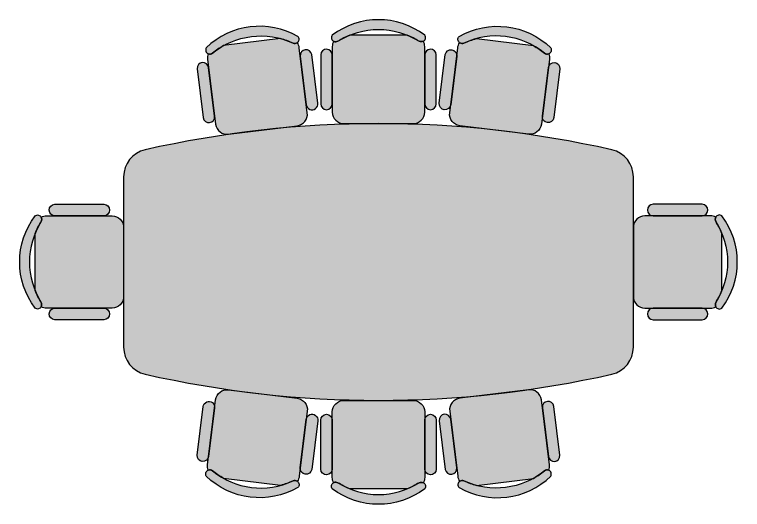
# Model space of a CAD drawing. Header units: millimetres. Extents: x 21129 to 2803301, y -510327 to 166837.
# Drawn here: x 340813 to 343965, y -244036 to -241893 of the extents above; entities that cross this region are included whole.
import ezdxf

# ---------------------------------------------------------------- set-up
doc = ezdxf.new("R2010")
doc.units = ezdxf.units.MM
doc.layers.add('....12_TNT_F_FURNITURE', color=27, linetype='Continuous', transparency=0.5)
doc.layers.add('TNT-Hatch', color=250, linetype='Continuous')

# ---------------------------------------------------------------- blocks, each defined once
blk = doc.blocks.new('TABLE-01')
at = {"layer": 'TNT-Hatch'}
h = blk.add_hatch(color=253, dxfattribs=at)
edge = h.paths.add_edge_path()
edge.add_arc((1328.899858867124, 896.3235429445922), 25.00116871145792, 3.439112948244177e-11, 178.3333314854843)
edge.add_line((1303.909266921488, 897.0506957107864), (1303.909266921488, 684.5576991522685))
edge.add_arc((1328.905147250043, 684.5576991522685), 24.99588032854808, 180, 360)
edge.add_line((1353.901027578584, 684.5576991522685), (1353.901027578584, 896.3235429446067))
edge = h.paths.add_edge_path()
edge.add_arc((1778.902196290044, 896.3235429446213), 25.00116871145791, 1.666668514513604, 180.0000000000011)
edge.add_line((1753.901027578584, 896.3235429446213), (1753.901027578584, 684.557699152283))
edge.add_arc((1778.896907907125, 684.557699152283), 24.99588032854808, 180, 360)
edge.add_line((1803.89278823568, 684.557699152283), (1803.89278823568, 897.0506957108155))
edge = h.paths.add_edge_path(flags=17)
edge.add_arc((1703.896083972853, 932.4661951371818), 49.99835213140727, 4.403457694035471e-11, 27.58444083681417)
edge.add_arc((1739.116740424302, 982.9500639582257), 28.80517308872806, 250.3025762185365, 288.4042465879237, ccw=False)
edge.add_arc((1553.901027578642, 679.5343934879347), 327.325738095067, 57.57575250460189, 67.73933536736469)
edge.add_line((1677.898853163933, 982.4645472686389), (1429.903201993235, 982.4645472686389))
edge.add_arc((1553.901027578569, 679.5343934879202), 327.3257380950948, 112.2606646326402, 122.4242474954056)
edge.add_arc((1368.784521388734, 974.1594954121247), 20.69543742218335, 243.625842739744, 297.6673344537082, ccw=False)
edge.add_arc((1403.905971184315, 932.4661951372109), 49.99835213140457, 152.4155591632211, 179.9999999999887)
edge.add_line((1353.907619052916, 932.4661951372254), (1353.907619052916, 649.1421997258585))
edge.add_arc((1403.905971184344, 649.142199725844), 49.99835213142069, 179.9999999999916, 269.9999999999916)
edge.add_line((1403.905971184329, 599.1438475944306), (1703.896083972839, 599.1438475944306))
edge.add_arc((1703.896083972839, 649.1421997258585), 49.99835213142796, 270, 360)
edge.add_line((1753.894436104267, 649.1421997258585), (1753.894436104267, 932.4661951372254))
edge = h.paths.add_edge_path()
edge.add_arc((1703.896083972853, 932.4661951371818), 49.99835213141478, 4.611905395527582e-11, 27.58444083681204)
edge.add_arc((1739.236555442185, 971.5428531644866), 18.27941103013344, 299.4039735377132, 396.6900645715522)
edge.add_arc((1553.901027578599, 715.8066692344146), 333.322347542788, 53.13010235415906, 126.8698976458451)
edge.add_arc((1368.565499714983, 971.5428531644866), 18.27941103012055, 143.309935428482, 240.5960264622779)
edge.add_arc((1403.905971184344, 932.4661951372254), 49.99835213142593, 152.4155591632271, 179.9999999999993)
edge.add_line((1353.907619052916, 932.4661951372254), (1353.907619052916, 649.1421997258585))
edge.add_arc((1403.905971184344, 649.142199725844), 49.99835213142069, 179.9999999999916, 269.9999999999916)
edge.add_line((1403.905971184329, 599.1438475944306), (1703.896083972839, 599.1438475944306))
edge.add_arc((1703.896083972839, 649.1421997258585), 49.99835213142796, 270, 360)
edge.add_line((1753.894436104267, 649.1421997258585), (1753.894436104267, 932.4661951372254))
edge = h.paths.add_edge_path(flags=17)
edge.add_arc((1368.784521388749, 974.1594954121392), 20.69543742218929, 243.625842739729, 297.6673344537217)
edge.add_arc((1553.901027578599, 679.5343934879347), 327.3257380950968, 57.575752504594675, 122.42424749540999, ccw=False)
edge.add_arc((1739.116740424302, 982.9500639582111), 28.80517308870853, 250.3025762185379, 288.4042465879214)
h = blk.add_hatch(color=253, dxfattribs=at)
edge = h.paths.add_edge_path()
edge.add_arc((793.5238265931403, 838.9134741571761), 25.00116871145769, 7.044411297067306, 185.3777427825171)
edge.add_line((768.6327018517331, 836.5703254110267), (794.6925565992278, 625.6813556734996))
edge.add_arc((819.4997527682572, 628.7468167531479), 24.99588032854887, 187.0444112970295, 367.0444112970296)
edge.add_line((844.306948937272, 631.8122778327815), (818.3362712251255, 841.9795837969868))
edge = h.paths.add_edge_path()
edge.add_arc((1240.129271739963, 894.1011544064386), 25.00116871145434, 8.71107981155866, 187.0444112970457)
edge.add_line((1215.316827107978, 891.0350447666424), (1241.287504820124, 680.8677388024225))
edge.add_arc((1266.094700989139, 683.9331998820708), 24.99588032854254, 187.0444112970482, 367.0444112970482)
edge.add_line((1290.901897158154, 686.998660961719), (1264.842042410659, 897.8876306992752))
edge = h.paths.add_edge_path(flags=17)
edge.add_arc((1161.256865174291, 920.7723312645103), 49.99835213142348, 7.04441129705913, 34.62885213382929)
edge.add_arc((1190.020380974573, 975.1945308784343), 28.80517308872639, 257.3469875156119, 295.4486578849991, ccw=False)
edge.add_arc((1043.413278316104, 651.3546216301183), 327.325738095069, 64.62016380163801, 74.7837466644008)
edge.add_line((1129.324146800645, 967.2049999672599), (883.2005181549466, 936.7911475006549))
edge.add_arc((1043.41327831606, 651.3546216301329), 327.3257380950617, 119.3050759296863, 129.4686587924516)
edge.add_arc((823.5617190199409, 921.0532746168028), 20.69543742219247, 250.67025403679, 304.71174575075406, ccw=False)
edge.add_arc((863.5312608389359, 883.9819480916049), 49.99835213140909, 159.4599704602814, 187.044411297049)
edge.add_line((813.9103267830506, 877.85021756278), (848.6567997797101, 596.664924579396))
edge.add_arc((898.2777338355954, 602.7966551082209), 49.99835213141802, 187.0444112970382, 277.0444112970383)
edge.add_line((904.4094643644203, 553.175721052321), (1202.135068699776, 589.9661042252555))
edge.add_arc((1196.003338170965, 639.5870382811408), 49.99835213141802, 277.0444112970383, 367.0444112970382)
edge.add_line((1245.624272226851, 645.7187688099657), (1210.877799230191, 926.9040617933497))
edge = h.paths.add_edge_path()
edge.add_arc((1161.25686517432, 920.7723312645248), 49.99835213140237, 7.044411297073673, 34.62885213383966)
edge.add_arc((1191.538256515254, 963.8881226258236), 18.27941103012599, 306.448384834745, 403.7344758685839)
edge.add_arc((1038.964895298181, 687.3530921025231), 333.3223475427974, 60.17451365119936, 133.9143089428854)
edge.add_arc((823.6652521345823, 918.4295238588384), 18.27941103012604, 150.354346725516, 247.640437759312)
edge.add_arc((863.5312608389504, 883.9819480916194), 49.99835213143112, 159.4599704602831, 187.0444112970553)
edge.add_line((813.9103267830506, 877.85021756278), (848.6567997797101, 596.664924579396))
edge.add_arc((898.2777338355954, 602.7966551082209), 49.99835213141802, 187.0444112970382, 277.0444112970383)
edge.add_line((904.4094643644203, 553.175721052321), (1202.135068699776, 589.9661042252555))
edge.add_arc((1196.003338170965, 639.5870382811408), 49.99835213141802, 277.0444112970383, 367.0444112970382)
edge.add_line((1245.624272226851, 645.7187688099657), (1210.877799230191, 926.9040617933642))
edge = h.paths.add_edge_path(flags=17)
edge.add_arc((823.5617190199555, 921.0532746168174), 20.69543742219829, 250.6702540367699, 304.7117457507625)
edge.add_arc((1043.413278316089, 651.3546216301038), 327.3257380950885, 64.62016380163652, 129.4686587924517, ccw=False)
edge.add_arc((1190.020380974573, 975.1945308784343), 28.80517308872909, 257.346987515614, 295.4486578849974)
h = blk.add_hatch(color=253, dxfattribs=at)
edge = h.paths.add_edge_path()
edge.add_arc((2314.278228564086, 838.9134741571761), 25.00116871145758, -5.377742782516975, 172.9555887029326, ccw=False)
edge.add_line((2339.169353305493, 836.5703254110267), (2313.109498557998, 625.6813556734996))
edge.add_arc((2288.302302388969, 628.7468167531479), 24.99588032854887, 172.9555887029705, 352.9555887029705, ccw=False)
edge.add_line((2263.495106219954, 631.8122778327815), (2289.465783932101, 841.9795837969868))
edge = h.paths.add_edge_path()
edge.add_arc((1867.672783417263, 894.1011544064386), 25.00116871145434, -7.044411297045713, 171.2889201884414, ccw=False)
edge.add_line((1892.485228049249, 891.0350447666424), (1866.514550337102, 680.8677388024225))
edge.add_arc((1841.707354168087, 683.9331998820708), 24.99588032854254, 172.9555887029518, 352.95558870295184, ccw=False)
edge.add_line((1816.900157999073, 686.998660961719), (1842.960012746567, 897.8876306992752))
edge = h.paths.add_edge_path(flags=17)
edge.add_arc((1946.545189982935, 920.7723312645103), 49.99835213142348, 145.3711478661707, 172.9555887029408, ccw=False)
edge.add_arc((1917.781674182654, 975.1945308784343), 28.80517308872639, 244.5513421150009, 282.6530124843881)
edge.add_arc((2064.388776841122, 651.3546216301183), 327.3257380950689, 105.21625333559919, 115.37983619836189, ccw=False)
edge.add_line((1978.477908356581, 967.2049999672599), (2224.60153700228, 936.7911475006549))
edge.add_arc((2064.388776841166, 651.3546216301329), 327.3257380950617, 50.531341207548394, 60.694924070313675, ccw=False)
edge.add_arc((2284.240336137285, 921.0532746168028), 20.69543742219241, 235.2882542492462, 289.3297459632103)
edge.add_arc((2244.27079431829, 883.9819480916049), 49.99835213140909, -7.04441129704901, 20.540029539718603, ccw=False)
edge.add_line((2293.891728374176, 877.85021756278), (2259.145255377516, 596.664924579396))
edge.add_arc((2209.524321321631, 602.7966551082209), 49.99835213141802, 262.95558870296173, 352.95558870296173, ccw=False)
edge.add_line((2203.392590792806, 553.175721052321), (1905.666986457451, 589.9661042252555))
edge.add_arc((1911.798716986261, 639.5870382811408), 49.99835213141802, 172.9555887029618, 262.95558870296173, ccw=False)
edge.add_line((1862.177782930376, 645.7187688099657), (1896.924255927035, 926.9040617933497))
edge = h.paths.add_edge_path()
edge.add_arc((1946.545189982906, 920.7723312645248), 49.99835213140237, 145.3711478661603, 172.9555887029263, ccw=False)
edge.add_arc((1916.263798641972, 963.8881226258236), 18.27941103012599, 136.2655241314161, 233.551615165255, ccw=False)
edge.add_arc((2068.837159859046, 687.3530921025231), 333.3223475427974, 46.085691057114616, 119.82548634880061, ccw=False)
edge.add_arc((2284.136803022644, 918.4295238588384), 18.27941103012614, -67.64043775931168, 29.645653274483777, ccw=False)
edge.add_arc((2244.270794318276, 883.9819480916194), 49.99835213143091, -7.044411297055319, 20.54002953971701, ccw=False)
edge.add_line((2293.891728374176, 877.85021756278), (2259.145255377516, 596.664924579396))
edge.add_arc((2209.524321321631, 602.7966551082209), 49.99835213141802, 262.95558870296173, 352.95558870296173, ccw=False)
edge.add_line((2203.392590792806, 553.175721052321), (1905.666986457451, 589.9661042252555))
edge.add_arc((1911.798716986261, 639.5870382811408), 49.99835213141802, 172.9555887029618, 262.95558870296173, ccw=False)
edge.add_line((1862.177782930376, 645.7187688099657), (1896.924255927035, 926.9040617933642))
edge = h.paths.add_edge_path(flags=17)
edge.add_arc((2284.240336137271, 921.0532746168174), 20.69543742219829, 235.28825424923758, 289.32974596323004, ccw=False)
edge.add_arc((2064.388776841137, 651.3546216301038), 327.3257380950886, 50.53134120754824, 115.3798361983635)
edge.add_arc((1917.781674182654, 975.1945308784343), 28.80517308872909, 244.5513421150026, 282.65301248438607, ccw=False)
h = blk.add_hatch(color=253, dxfattribs=at)
h.paths.add_polyline_path([(449.9851691827498, 149.9950563942548, 0.4142135623730096), (399.986817051351, 199.9934085256682), (116.6628216399695, 199.9934085256682, 0.1209444134831871), (93.51081660372438, 194.310063769386, -0.2402702440096807), (93.2986113923107, 175.5068449643586, 0.04437609083965906), (66.66446950855607, 123.9978255853493), (66.66446950855607, -123.9978255853348, 0.04437609083960365), (93.29861139226705, -175.5068449642858, -0.1677986865965943), (93.51081660372438, -194.3100637694006, 0.1209444134831778), (116.6628216399695, -199.9934085256828), (399.986817051351, -199.9934085256828, 0.4142135623730947), (449.9851691827644, -149.9950563942548)])
h.paths.add_polyline_path([(1245.624272226851, -645.7187688099802, 0.4142135623730947), (1202.135068699776, -589.9661042252701), (1053.272266530767, -571.5709126386355, -0.006453154476121412), (936.4952914698224, -557.1406130751857), (904.4094643644203, -553.1757210523356, 0.4142135623730947), (848.6567997797101, -596.6649245794106), (813.9103267830506, -877.8502175627946, 0.1209444134831664), (816.71143948604, -901.5244548776973, -0.240270244012814), (835.3466955590993, -904.0410596503061, 0.04437609083946627), (883.2005181549466, -936.7911475006695), (1129.324146800645, -967.2049999672745, 0.04437609083959779), (1183.71071993481, -947.0889055654407, -0.1677986865965756), (1202.398025130067, -949.1843036239297, 0.1209444134831778), (1210.877799230191, -926.9040617933642)])
h.paths.add_polyline_path([(1753.894436104267, -649.1421997258731, 0.4142135623730947), (1703.896083972839, -599.1438475944451), (1403.905971184329, -599.1438475944451, 0.4142135623730949), (1353.907619052916, -649.1421997258585), (1353.907619052916, -932.46619513724, 0.1209444134831664), (1359.590963809198, -955.6182001734851, -0.2402702440090475), (1378.394182614182, -955.8304053848551, 0.04437609083970425), (1429.903201993235, -982.4645472686534), (1677.898853163933, -982.4645472686534, 0.04437609083960294), (1729.40787254287, -955.8304053849279, -0.1677986865967286), (1748.211091347985, -955.6182001734851, 0.1209444134831596), (1753.894436104267, -932.46619513724)])
h.paths.add_polyline_path([(2259.145255377516, -596.6649245794106, 0.4142135623731897), (2203.392590792791, -553.1757210523356), (2171.306763685963, -557.1406130753603, -0.006453154475994398), (2054.529788627318, -571.5709126385336), (1905.666986457451, -589.9661042252701, 0.4142135623731897), (1862.177782930376, -645.7187688099948), (1896.924255927035, -926.9040617933642, 0.1209444134831778), (1905.404030027159, -949.1843036239297, -0.1677986865965756), (1924.091335222416, -947.0889055654407, 0.04437609083960827), (1978.477908356595, -967.2049999672745), (2224.60153700228, -936.7911475006695, 0.04437609083946628), (2272.455359598127, -904.0410596503061, -0.2402702440128139), (2291.090615671186, -901.5244548776973, 0.1209444134831664), (2293.891728374176, -877.8502175627946)])
h.paths.add_polyline_path([(3041.137585648597, 123.9978255853493, 0.04437609083977924), (3014.503443764756, 175.5068449644896, -0.2402702440077882), (3014.291238553429, 194.310063769386, 0.1209444134832609), (2991.139233517155, 199.9934085256682), (2707.815238105803, 199.9934085256682, 0.4142135623730949), (2657.816885974389, 149.9950563942548), (2657.816885974389, -149.9950563942548, 0.41421356237318), (2707.815238105817, -199.9934085256828), (2991.139233517169, -199.9934085256828, 0.1209444134832331), (3014.291238553429, -194.3100637694006, -0.1677986865965927), (3014.503443764872, -175.5068449642858, 0.04437609083960879), (3041.137585648597, -123.9978255853348)])
h.paths.add_polyline_path([(2293.891728374176, 877.85021756278, 0.1209444134831664), (2291.090615671186, 901.5244548776827, -0.2402702440093762), (2272.455359598345, 904.041059650117, 0.04437609083968046), (2224.60153700228, 936.7911475006549), (1978.477908356581, 967.2049999672599, 0.04437609083959779), (1924.091335222416, 947.0889055654261, -0.1677986865965603), (1905.404030027159, 949.1843036239006, 0.1209444134831593), (1896.924255927035, 926.9040617933497), (1862.177782930376, 645.7187688099657, 0.4142135623730947), (1905.666986457451, 589.9661042252555), (2054.529788624539, 571.5709126388538, -0.00645315447629002), (2171.306763688539, 557.1406130750402), (2203.392590792806, 553.175721052321, 0.4142135623730947), (2259.145255377516, 596.664924579396)])
h.paths.add_polyline_path([(1753.894436104267, 932.4661951372254, 0.1209444134831778), (1748.21109134797, 955.6182001734705, -0.1677986865965927), (1729.40787254287, 955.8304053849279, 0.04437609083960774), (1677.898853163919, 982.4645472686389), (1429.903201993235, 982.4645472686389, 0.04437609083958406), (1378.394182614313, 955.8304053849279, -0.2402702440109399), (1359.590963809198, 955.6182001734705, 0.1209444134832402), (1353.907619052916, 932.4661951372109), (1353.907619052916, 649.1421997258585, 0.4142135623730947), (1403.905971184329, 599.1438475944306), (1703.896083972839, 599.1438475944306, 0.4142135623730947), (1753.894436104267, 649.1421997258585)])
h.paths.add_polyline_path([(1210.877799230191, 926.9040617933497, 0.1209444134831593), (1202.398025130067, 949.1843036239006, -0.1677986865965603), (1183.71071993481, 947.0889055654261, 0.04437609083960827), (1129.324146800631, 967.2049999672599), (883.2005181549466, 936.7911475006549, 0.04437609083968046), (835.346695558881, 904.041059650117, -0.2402702440093762), (816.71143948604, 901.5244548776827, 0.1209444134831664), (813.9103267830506, 877.85021756278), (848.6567997797101, 596.664924579396, 0.4142135623731897), (904.4094643644348, 553.175721052321), (936.4952914684836, 557.1406130750111, -0.00645315447632625), (1053.272266533138, 571.570912638912), (1202.135068699776, 589.9661042252555, 0.4142135623730947), (1245.624272226851, 645.7187688099657)])
h = blk.add_hatch(color=253, dxfattribs=at)
edge = h.paths.add_edge_path()
edge.add_arc((2537.816885974389, -368.7172952445835), 120.0000000000056, 282.8072122272067, 359.9999999999978)
edge.add_line((2657.816885974389, -368.7172952445835), (2657.816885974389, 368.717295244569))
edge.add_arc((2537.816885974418, 368.7172952446126), 119.9999999999773, 359.9999999999764, 437.1927877727683)
edge.add_arc((1553.901027578613, -3959.482637641457), 4558.626485235903, 77.19278777279166, 102.8072122272083)
edge.add_arc((569.9851691827789, 368.717295244569), 120.0000000000135, 102.8072122272098, 180.0000000000018)
edge.add_line((449.9851691827644, 368.717295244569), (449.9851691827644, -368.7172952445835))
edge.add_arc((569.9851691827644, -368.7172952445835), 119.9999999999984, 179.9999999999978, 257.1927877727888)
edge.add_arc((1553.901027578569, 3959.48263764134), 4558.626485235772, 257.1927877727917, 282.8072122272083)
h = blk.add_hatch(color=253, dxfattribs=at)
edge = h.paths.add_edge_path()
edge.add_arc((152.8054738326173, 225.0011687114602), 25.00116871145781, 91.66666851449901, 269.999999999949, ccw=False)
edge.add_line((152.0783210664231, 249.9917606570962), (364.5713176249265, 249.9917606570962))
edge.add_arc((364.5713176249265, 224.9958803285554), 24.99588032854808, -90, 90, ccw=False)
edge.add_line((364.5713176249265, 200), (152.8054738325882, 200))
edge = h.paths.add_edge_path()
edge.add_arc((152.8054738325736, -225.0011687114602), 25.00116871145791, 89.99999999999898, 268.3333314854863, ccw=False)
edge.add_line((152.8054738325736, -200), (364.5713176249265, -200))
edge.add_arc((364.5713176249265, -224.9958803285554), 24.99588032854808, -90, 90, ccw=False)
edge.add_line((364.5713176249265, -249.9917606570962), (152.0783210663794, -249.9917606570962))
edge = h.paths.add_edge_path(flags=17)
edge.add_arc((116.662821639984, -149.9950563942839), 49.9983521314, 242.4155591632198, 269.99999999999, ccw=False)
edge.add_arc((66.17895281895471, -185.2157128457038), 28.80517308875006, 341.5957534120313, 379.6974237814186)
edge.add_arc((369.5946232892602, 2.91038304567337e-11), 327.3257380951047, 202.2606646326481, 212.4242474954109, ccw=False)
edge.add_line((66.66446950855607, -123.9978255853493), (66.66446950855607, 123.9978255853493))
edge.add_arc((369.5946232892748, 1.455191522836685e-11), 327.3257380950949, 147.5757525045944, 157.7393353673598, ccw=False)
edge.add_arc((74.96952136507025, 185.11650618985), 20.69543742218335, 332.332665546292, 386.3741572602561)
edge.add_arc((116.662821639984, 149.9950563942693), 49.9983521314046, 90.00000000001131, 117.5844408367789, ccw=False)
edge.add_line((116.6628216399695, 199.9934085256682), (399.986817051351, 199.9934085256682))
edge.add_arc((399.986817051351, 149.9950563942548), 49.99835213141344, 1.1368683772161603e-13, 90, ccw=False)
edge.add_line((449.9851691827644, 149.9950563942548), (449.9851691827644, -149.9950563942548))
edge.add_arc((399.9868170513364, -149.9950563942548), 49.99835213142069, -89.99999999999159, 8.29913915367797e-12, ccw=False)
edge.add_line((399.986817051351, -199.9934085256828), (116.6628216399695, -199.9934085256828))
edge = h.paths.add_edge_path()
edge.add_arc((116.662821639984, -149.9950563942693), 49.99835213140744, 242.41555916322199, 269.9999999999879, ccw=False)
edge.add_arc((77.58616361272288, -185.3355278636154), 18.27941103012204, 233.30993542842458, 330.5960264622631, ccw=False)
edge.add_arc((333.3223475427949, 0), 333.322347542788, 143.1301023541569, 216.8698976458431, ccw=False)
edge.add_arc((77.58616361270833, 185.3355278635863), 18.27941103012998, 29.403973537728177, 126.69006457152449, ccw=False)
edge.add_arc((116.662821639984, 149.9950563942693), 49.99835213139625, 90.00000000000892, 117.5844408367812, ccw=False)
edge.add_line((116.6628216399695, 199.9934085256682), (399.986817051351, 199.9934085256682))
edge.add_arc((399.986817051351, 149.9950563942548), 49.99835213141344, 1.1368683772161603e-13, 90, ccw=False)
edge.add_line((449.9851691827644, 149.9950563942548), (449.9851691827644, -149.9950563942548))
edge.add_arc((399.9868170513364, -149.9950563942548), 49.99835213142069, -89.99999999999159, 8.29913915367797e-12, ccw=False)
edge.add_line((399.986817051351, -199.9934085256828), (116.6628216399695, -199.9934085256828))
edge = h.paths.add_edge_path(flags=17)
edge.add_arc((74.9695213650557, 185.1165061898355), 20.69543742218929, -27.66733445372182, 26.37415726027092, ccw=False)
edge.add_arc((369.5946232892748, 0), 327.3257380950969, 147.5757525045923, 212.4242474954077)
edge.add_arc((66.17895281896926, -185.2157128457038), 28.80517308873056, -18.404246587966213, 19.69742378141723, ccw=False)
h = blk.add_hatch(color=253, dxfattribs=at)
edge = h.paths.add_edge_path()
edge.add_arc((2954.996581324551, 225.0011687114602), 25.00116871145792, 270.0000000000344, 448.3333314854843)
edge.add_line((2955.723734090745, 249.9917606570962), (2743.230737532227, 249.9917606570962))
edge.add_arc((2743.230737532227, 224.9958803285554), 24.99588032854808, 90, 270)
edge.add_line((2743.230737532227, 200), (2954.996581324565, 200))
edge = h.paths.add_edge_path()
edge.add_arc((2954.99658132458, -225.0011687114602), 25.00116871145791, 271.6666685145136, 450.000000000001)
edge.add_line((2954.99658132458, -200), (2743.230737532227, -200))
edge.add_arc((2743.230737532227, -224.9958803285554), 24.99588032854808, 90, 270)
edge.add_line((2743.230737532227, -249.9917606570962), (2955.723734090774, -249.9917606570962))
edge = h.paths.add_edge_path(flags=17)
edge.add_arc((2991.139233517169, -149.9950563942548), 49.99835213142964, 270.0000000000016, 297.5844408367718)
edge.add_arc((3041.623102338199, -185.2157128457038), 28.80517308874998, 160.3025762185814, 198.4042465879688, ccw=False)
edge.add_arc((2738.207431867893, 2.91038304567337e-11), 327.3257380951046, 327.5757525045891, 337.7393353673519)
edge.add_line((3041.137585648597, -123.9978255853493), (3041.137585648597, 123.9978255853493))
edge.add_arc((2738.207431867879, 1.455191522836685e-11), 327.3257380950949, 22.26066463264022, 32.42424749540557)
edge.add_arc((3032.832533792083, 185.11650618985), 20.69543742218353, 153.6258427397441, 207.6673344537077, ccw=False)
edge.add_arc((2991.139233517169, 149.9950563942402), 49.99835213143428, 62.41555916322933, 89.99999999999689)
edge.add_line((2991.139233517169, 199.9934085256682), (2707.815238105803, 199.9934085256682))
edge.add_arc((2707.815238105803, 149.9950563942548), 49.99835213141344, 90, 180)
edge.add_line((2657.816885974389, 149.9950563942548), (2657.816885974389, -149.9950563942548))
edge.add_arc((2707.815238105803, -149.9950563942548), 49.99835213142069, 179.9999999999917, 269.9999999999916)
edge.add_line((2707.815238105803, -199.9934085256828), (2991.139233517169, -199.9934085256828))
edge = h.paths.add_edge_path()
edge.add_arc((2991.139233517169, -149.9950563942693), 49.99835213140744, 270.000000000012, 297.584440836778)
edge.add_arc((3030.215891544431, -185.3355278636154), 18.27941103012203, 209.4039735377369, 306.6900645715754)
edge.add_arc((2774.479707614359, 0), 333.322347542788, 323.130102354157, 396.869897645843)
edge.add_arc((3030.215891544445, 185.3355278635863), 18.27941103013004, 53.30993542847524, 150.5960264622716)
edge.add_arc((2991.139233517169, 149.9950563942402), 49.99835213142588, 62.41555916322723, 89.99999999999947)
edge.add_line((2991.139233517169, 199.9934085256682), (2707.815238105803, 199.9934085256682))
edge.add_arc((2707.815238105803, 149.9950563942548), 49.99835213141344, 90, 180)
edge.add_line((2657.816885974389, 149.9950563942548), (2657.816885974389, -149.9950563942548))
edge.add_arc((2707.815238105803, -149.9950563942548), 49.99835213142069, 179.9999999999917, 269.9999999999916)
edge.add_line((2707.815238105803, -199.9934085256828), (2991.139233517184, -199.9934085256828))
edge = h.paths.add_edge_path(flags=17)
edge.add_arc((3032.832533792098, 185.1165061898355), 20.69543742218927, 153.6258427397291, 207.6673344537218)
edge.add_arc((2738.207431867879, 0), 327.325738095097, -32.4242474954076, 32.42424749540771, ccw=False)
edge.add_arc((3041.623102338184, -185.2157128457038), 28.80517308873042, 160.3025762185827, 198.4042465879664)
h = blk.add_hatch(color=253, dxfattribs=at)
edge = h.paths.add_edge_path()
edge.add_arc((793.5238265931403, -838.9134741571906), 25.00116871145847, 174.6222572174664, 352.9555887029161, ccw=False)
edge.add_line((768.6327018517331, -836.5703254110267), (794.6925565992278, -625.6813556734996))
edge.add_arc((819.4997527682572, -628.7468167531479), 24.99588032854976, -7.044411297046111, 172.9555887029539, ccw=False)
edge.add_line((844.306948937272, -631.8122778327961), (818.3362712251255, -841.9795837970014))
edge = h.paths.add_edge_path()
edge.add_arc((1240.129271739963, -894.1011544064531), 25.00116871145434, 172.9555887029543, 351.28892018844135, ccw=False)
edge.add_line((1215.316827107978, -891.0350447666569), (1241.287504820124, -680.8677388024371))
edge.add_arc((1266.094700989139, -683.9331998820708), 24.99588032854165, -7.0444112970316155, 172.9555887029684, ccw=False)
edge.add_line((1290.901897158154, -686.998660961719), (1264.842042410659, -897.8876306992897))
edge = h.paths.add_edge_path(flags=17)
edge.add_arc((1161.256865174291, -920.7723312645248), 49.99835213142348, 325.37114786617076, 352.9555887029409, ccw=False)
edge.add_arc((1190.020380974573, -975.1945308784489), 28.80517308872639, 64.55134211500093, 102.6530124843881)
edge.add_arc((1043.413278316104, -651.3546216301329), 327.325738095069, 285.21625333559916, 295.379836198362, ccw=False)
edge.add_line((1129.324146800645, -967.2049999672745), (883.2005181549466, -936.7911475006695))
edge.add_arc((1043.41327831606, -651.3546216301474), 327.3257380950617, 230.5313412075484, 240.6949240703137, ccw=False)
edge.add_arc((823.5617190199409, -921.0532746168174), 20.69543742219247, 55.2882542492459, 109.32974596321)
edge.add_arc((863.5312608389359, -883.9819480916194), 49.99835213140909, 172.955588702951, 200.5400295397186, ccw=False)
edge.add_line((813.9103267830506, -877.8502175627946), (848.6567997797101, -596.6649245794106))
edge.add_arc((898.2777338355954, -602.7966551082209), 49.99835213141802, 82.95558870296168, 172.9555887029618, ccw=False)
edge.add_line((904.4094643644203, -553.1757210523356), (1202.135068699776, -589.9661042252701))
edge.add_arc((1196.003338170965, -639.58703828117), 49.99835213141802, -7.044411297038209, 82.95558870296168, ccw=False)
edge.add_line((1245.624272226851, -645.7187688099802), (1210.877799230191, -926.9040617933642))
edge = h.paths.add_edge_path()
edge.add_arc((1161.256865174291, -920.7723312645248), 49.99835213143103, 325.37114786617286, 352.9555887029388, ccw=False)
edge.add_arc((1191.538256515254, -963.8881226258382), 18.27941103012599, -43.7344758685839, 53.55161516525499, ccw=False)
edge.add_arc((1038.964895298181, -687.3530921025376), 333.3223475427974, 226.0856910571146, 299.8254863488006, ccw=False)
edge.add_arc((823.6652521345823, -918.4295238588529), 18.27941103012604, 112.359562240688, 209.645653274484, ccw=False)
edge.add_arc((863.5312608389504, -883.981948091634), 49.99835213143112, 172.9555887029447, 200.5400295397169, ccw=False)
edge.add_line((813.9103267830506, -877.8502175627946), (848.6567997797101, -596.6649245794106))
edge.add_arc((898.2777338355954, -602.7966551082209), 49.99835213141802, 82.95558870296168, 172.9555887029618, ccw=False)
edge.add_line((904.4094643644203, -553.1757210523356), (1202.135068699776, -589.9661042252701))
edge.add_arc((1196.003338170965, -639.58703828117), 49.99835213141802, -7.044411297038209, 82.95558870296168, ccw=False)
edge.add_line((1245.624272226851, -645.7187688099802), (1210.877799230191, -926.9040617933642))
edge = h.paths.add_edge_path(flags=17)
edge.add_arc((823.5617190199555, -921.0532746168319), 20.69543742219829, 55.288254249237525, 109.3297459632301, ccw=False)
edge.add_arc((1043.413278316089, -651.3546216301183), 327.3257380950885, 230.5313412075483, 295.3798361983635)
edge.add_arc((1190.020380974573, -975.1945308784489), 28.80517308872909, 64.55134211500263, 102.65301248438601, ccw=False)
h = blk.add_hatch(color=253, dxfattribs=at)
edge = h.paths.add_edge_path()
edge.add_arc((2314.278228564086, -838.9134741571906), 25.00116871145847, 187.0444112970839, 365.3777427825336)
edge.add_line((2339.169353305493, -836.5703254110267), (2313.109498557998, -625.6813556734996))
edge.add_arc((2288.302302388969, -628.7468167531479), 24.99588032854976, 7.044411297046095, 187.0444112970461)
edge.add_line((2263.495106219954, -631.8122778327961), (2289.465783932101, -841.9795837970014))
edge = h.paths.add_edge_path()
edge.add_arc((1867.672783417263, -894.1011544064531), 25.00116871145434, 188.7110798115586, 367.0444112970457)
edge.add_line((1892.485228049249, -891.0350447666569), (1866.514550337102, -680.8677388024371))
edge.add_arc((1841.707354168087, -683.9331998820708), 24.99588032854165, 7.044411297031588, 187.0444112970316)
edge.add_line((1816.900157999073, -686.998660961719), (1842.960012746567, -897.8876306992897))
edge = h.paths.add_edge_path(flags=17)
edge.add_arc((1946.545189982935, -920.7723312645248), 49.99835213142348, 187.0444112970592, 214.6288521338293)
edge.add_arc((1917.781674182654, -975.1945308784489), 28.80517308872639, 77.34698751561189, 115.44865788499911, ccw=False)
edge.add_arc((2064.388776841122, -651.3546216301329), 327.3257380950689, 244.6201638016381, 254.7837466644008)
edge.add_line((1978.477908356581, -967.2049999672745), (2224.60153700228, -936.7911475006695))
edge.add_arc((2064.388776841166, -651.3546216301474), 327.3257380950617, 299.3050759296863, 309.4686587924516)
edge.add_arc((2284.240336137285, -921.0532746168174), 20.69543742219241, 70.67025403678969, 124.7117457507538, ccw=False)
edge.add_arc((2244.27079431829, -883.9819480916194), 49.99835213140909, 339.4599704602814, 367.044411297049)
edge.add_line((2293.891728374176, -877.8502175627946), (2259.145255377516, -596.6649245794106))
edge.add_arc((2209.524321321631, -602.7966551082209), 49.99835213141802, 7.044411297038246, 97.04441129703825)
edge.add_line((2203.392590792806, -553.1757210523356), (1905.666986457451, -589.9661042252701))
edge.add_arc((1911.798716986261, -639.58703828117), 49.99835213141802, 97.04441129703825, 187.0444112970382)
edge.add_line((1862.177782930376, -645.7187688099802), (1896.924255927035, -926.9040617933642))
edge = h.paths.add_edge_path()
edge.add_arc((1946.545189982935, -920.7723312645248), 49.99835213143103, 187.0444112970612, 214.6288521338271)
edge.add_arc((1916.263798641972, -963.8881226258382), 18.27941103012599, 126.448384834745, 223.7344758685839)
edge.add_arc((2068.837159859046, -687.3530921025376), 333.3223475427974, 240.1745136511994, 313.9143089428854)
edge.add_arc((2284.136803022644, -918.4295238588529), 18.27941103012614, 330.3543467255162, 427.6404377593117)
edge.add_arc((2244.270794318276, -883.981948091634), 49.99835213143091, 339.459970460283, 367.0444112970553)
edge.add_line((2293.891728374176, -877.8502175627946), (2259.145255377516, -596.6649245794106))
edge.add_arc((2209.524321321631, -602.7966551082209), 49.99835213141802, 7.044411297038246, 97.04441129703825)
edge.add_line((2203.392590792806, -553.1757210523356), (1905.666986457451, -589.9661042252701))
edge.add_arc((1911.798716986261, -639.58703828117), 49.99835213141802, 97.04441129703825, 187.0444112970382)
edge.add_line((1862.177782930376, -645.7187688099802), (1896.924255927035, -926.9040617933642))
edge = h.paths.add_edge_path(flags=17)
edge.add_arc((2284.240336137271, -921.0532746168319), 20.69543742219829, 70.67025403676993, 124.7117457507625)
edge.add_arc((2064.388776841137, -651.3546216301183), 327.3257380950886, 244.6201638016365, 309.4686587924518, ccw=False)
edge.add_arc((1917.781674182654, -975.1945308784489), 28.80517308872909, 77.34698751561398, 115.4486578849974)
h = blk.add_hatch(color=253, dxfattribs=at)
edge = h.paths.add_edge_path()
edge.add_arc((1328.899858867124, -896.3235429446067), 25.00116871145792, 181.6666685145157, 359.9999999999656, ccw=False)
edge.add_line((1303.909266921488, -897.0506957108009), (1303.909266921488, -684.557699152283))
edge.add_arc((1328.905147250043, -684.557699152283), 24.99588032854808, 0, 180, ccw=False)
edge.add_line((1353.901027578584, -684.557699152283), (1353.901027578584, -896.3235429446213))
edge = h.paths.add_edge_path()
edge.add_arc((1778.902196290044, -896.3235429446358), 25.00116871145791, 179.9999999999989, 358.3333314854864, ccw=False)
edge.add_line((1753.901027578584, -896.3235429446358), (1753.901027578584, -684.557699152283))
edge.add_arc((1778.896907907125, -684.557699152283), 24.99588032854808, 0, 180, ccw=False)
edge.add_line((1803.89278823568, -684.557699152283), (1803.89278823568, -897.05069571083))
edge = h.paths.add_edge_path(flags=17)
edge.add_arc((1703.896083972853, -932.4661951371963), 49.99835213140727, 332.41555916318583, 359.999999999956, ccw=False)
edge.add_arc((1739.116740424302, -982.9500639582402), 28.80517308872806, 71.59575341207629, 109.6974237814635)
edge.add_arc((1553.901027578642, -679.5343934879493), 327.325738095067, 292.2606646326353, 302.4242474953981, ccw=False)
edge.add_line((1677.898853163933, -982.4645472686534), (1429.903201993235, -982.4645472686534))
edge.add_arc((1553.901027578569, -679.5343934879347), 327.3257380950948, 237.5757525045944, 247.73933536735979, ccw=False)
edge.add_arc((1368.784521388734, -974.1594954121392), 20.69543742218335, 62.33266554629185, 116.3741572602561)
edge.add_arc((1403.905971184315, -932.4661951372254), 49.99835213140457, 180.0000000000113, 207.5844408367789, ccw=False)
edge.add_line((1353.907619052916, -932.46619513724), (1353.907619052916, -649.1421997258585))
edge.add_arc((1403.905971184329, -649.1421997258585), 49.99835213141341, 90, 180, ccw=False)
edge.add_line((1403.905971184329, -599.1438475944451), (1703.896083972839, -599.1438475944451))
edge.add_arc((1703.896083972839, -649.1421997258731), 49.99835213142796, 0, 90, ccw=False)
edge.add_line((1753.894436104267, -649.1421997258731), (1753.894436104267, -932.46619513724))
edge = h.paths.add_edge_path()
edge.add_arc((1703.896083972853, -932.4661951371963), 49.99835213141478, 332.41555916318794, 359.9999999999539, ccw=False)
edge.add_arc((1739.236555442185, -971.5428531645011), 18.27941103013344, -36.69006457155223, 60.59602646228677, ccw=False)
edge.add_arc((1553.901027578599, -715.8066692344291), 333.322347542788, 233.1301023541549, 306.869897645841, ccw=False)
edge.add_arc((1368.565499714983, -971.5428531645011), 18.27941103012055, 119.4039735377221, 216.690064571518, ccw=False)
edge.add_arc((1403.905971184344, -932.46619513724), 49.99835213142593, 180.0000000000007, 207.5844408367729, ccw=False)
edge.add_line((1353.907619052916, -932.46619513724), (1353.907619052916, -649.1421997258585))
edge.add_arc((1403.905971184329, -649.1421997258585), 49.99835213141341, 90, 180, ccw=False)
edge.add_line((1403.905971184329, -599.1438475944451), (1703.896083972839, -599.1438475944451))
edge.add_arc((1703.896083972839, -649.1421997258731), 49.99835213142796, 0, 90, ccw=False)
edge.add_line((1753.894436104267, -649.1421997258731), (1753.894436104267, -932.46619513724))
edge = h.paths.add_edge_path(flags=17)
edge.add_arc((1368.784521388749, -974.1594954121538), 20.69543742218929, 62.33266554627829, 116.374157260271, ccw=False)
edge.add_arc((1553.901027578599, -679.5343934879493), 327.3257380950968, 237.57575250459, 302.4242474954053)
edge.add_arc((1739.116740424302, -982.9500639582257), 28.80517308870853, 71.59575341207858, 109.6974237814621, ccw=False)
for points in [[(1753.894436104267, 932.4661951372254, 0.1209444134831593), (1748.21109134797, 955.6182001734705, 0.4519696143654), (1753.894436104252, 982.4645472686534, 0.3333333333333239), (1353.907619052916, 982.4645472686389, 0.451969614365178), (1359.590963809198, 955.6182001734851, 0.1209444134831871), (1353.907619052916, 932.4661951372254), (1353.907619052916, 649.1421997258585, 0.4142135623730948), (1403.905971184329, 599.1438475944306), (1703.896083972839, 599.1438475944306, 0.4142135623730948), (1753.894436104267, 649.1421997258585)], [(1210.877799230191, 926.9040617933642, 0.1209444134831593), (1202.398025130067, 949.1843036239152, 0.4519696143654), (1204.746068701366, 976.5249958492495, 0.3333333333333239), (807.7785962542257, 927.4711516186799, 0.451969614365178), (816.71143948604, 901.5244548776973, 0.1209444134831871), (813.9103267830506, 877.85021756278), (848.6567997797101, 596.664924579396, 0.4142135623730948), (904.4094643644203, 553.175721052321), (1202.135068699776, 589.9661042252555, 0.4142135623730948), (1245.624272226851, 645.7187688099657)], [(1896.924255927035, 926.9040617933642, -0.1209444134831593), (1905.404030027159, 949.1843036239152, -0.4519696143654), (1903.05598645586, 976.5249958492495, -0.3333333333333239), (2300.023458903001, 927.4711516186799, -0.451969614365178), (2291.090615671186, 901.5244548776973, -0.1209444134831871), (2293.891728374176, 877.85021756278), (2259.145255377516, 596.664924579396, -0.4142135623730948), (2203.392590792806, 553.175721052321), (1905.666986457451, 589.9661042252555, -0.4142135623730948), (1862.177782930376, 645.7187688099657)], [(1753.894436104267, 932.4661951372254, 0.1209444134831778), (1748.21109134797, 955.6182001734705, -0.1677986865965927), (1729.40787254287, 955.8304053849279, 0.0443760908395978), (1677.898853163933, 982.4645472686389), (1429.903201993235, 982.4645472686389, 0.04437609083960906), (1378.394182614284, 955.8304053849133, -0.2402702440105977), (1359.590963809198, 955.6182001734705, 0.1209444134831664), (1353.907619052916, 932.4661951372254), (1353.907619052916, 649.1421997258585, 0.4142135623730948), (1403.905971184329, 599.1438475944306), (1703.896083972839, 599.1438475944306, 0.4142135623730948), (1753.894436104267, 649.1421997258585)], [(1210.877799230191, 926.9040617933497, 0.1209444134831778), (1202.398025130067, 949.1843036239152, -0.1677986865965927), (1183.71071993481, 947.0889055654261, 0.0443760908395978), (1129.324146800645, 967.2049999672599), (883.2005181549466, 936.7911475006549, 0.04437609083960906), (835.3466955589538, 904.0410596501752, -0.2402702440105977), (816.71143948604, 901.5244548776827, 0.1209444134831664), (813.9103267830506, 877.85021756278), (848.6567997797101, 596.664924579396, 0.4142135623730948), (904.4094643644203, 553.175721052321), (1202.135068699776, 589.9661042252555, 0.4142135623730948), (1245.624272226851, 645.7187688099657)], [(1896.924255927035, 926.9040617933497, -0.1209444134831778), (1905.404030027159, 949.1843036239152, 0.1677986865965927), (1924.091335222416, 947.0889055654261, -0.0443760908395978), (1978.477908356581, 967.2049999672599), (2224.60153700228, 936.7911475006549, -0.04437609083960906), (2272.455359598272, 904.0410596501752, 0.2402702440105977), (2291.090615671186, 901.5244548776827, -0.1209444134831664), (2293.891728374176, 877.85021756278), (2259.145255377516, 596.664924579396, -0.4142135623730948), (2203.392590792806, 553.175721052321), (1905.666986457451, 589.9661042252555, -0.4142135623730948), (1862.177782930376, 645.7187688099657)], [(1264.842042410659, 897.8876306992752, 0.9855603272723005), (1215.316827107978, 891.0350447666424), (1241.287504820124, 680.8677388024225, 1), (1290.901897158154, 686.998660961719)], [(1353.901027578584, 896.3235429446067, 0.9855603272719804), (1303.909266921488, 897.0506957107864), (1303.909266921488, 684.5576991522685, 1), (1353.901027578584, 684.5576991522685)], [(1803.89278823568, 897.0506957108155, 0.9855603272723005), (1753.901027578584, 896.3235429446213), (1753.901027578584, 684.557699152283, 1), (1803.89278823568, 684.557699152283)], [(1842.960012746567, 897.8876306992752, -0.9855603272723005), (1892.485228049249, 891.0350447666424), (1866.514550337102, 680.8677388024225, -1), (1816.900157999073, 686.998660961719)], [(818.3362712251255, 841.9795837969868, 0.9855603272719804), (768.6327018517331, 836.5703254110267), (794.6925565992278, 625.6813556734996, 1), (844.306948937272, 631.8122778327815)], [(2289.465783932101, 841.9795837969868, -0.9855603272719804), (2339.169353305493, 836.5703254110267), (2313.109498557998, 625.6813556734996, -1), (2263.495106219954, 631.8122778327815)], [(2564.417435356096, -485.7318702880002, 0.3501596914013526), (2657.816885974389, -368.7172952445835), (2657.816885974389, 368.717295244569, 0.3501596914013573), (2564.417435356168, 485.7318702880002, 0.1122317029526196), (543.3846198010579, 485.7318702880002, 0.3501596914013574), (449.9851691827644, 368.717295244569), (449.9851691827644, -368.7172952445835, 0.3501596914013526), (543.3846198010433, -485.7318702880002, 0.1122317029526196)], [(152.8054738325882, 200, -0.9855603272719804), (152.0783210664231, 249.9917606570962), (364.5713176249265, 249.9917606570962, -1), (364.5713176249265, 200)], [(2954.996581324565, 200, 0.9855603272719804), (2955.723734090745, 249.9917606570962), (2743.230737532227, 249.9917606570962, 1), (2743.230737532227, 200)], [(116.6628216399695, -199.9934085256828, -0.1209444134831593), (93.51081660372438, -194.3100637694006, -0.4519696143654), (66.66446950855607, -199.9934085256682, -0.3333333333333239), (66.66446950855607, 199.9934085256682, -0.451969614365178), (93.51081660372438, 194.310063769386, -0.1209444134831871), (116.6628216399695, 199.9934085256682), (399.986817051351, 199.9934085256682, -0.4142135623730948), (449.9851691827644, 149.9950563942548), (449.9851691827644, -149.9950563942548, -0.4142135623730948), (399.986817051351, -199.9934085256828)], [(116.6628216399695, -199.9934085256828, -0.1209444134831778), (93.51081660372438, -194.3100637694006, 0.1677986865965927), (93.2986113922816, -175.5068449642858, -0.0443760908395978), (66.66446950855607, -123.9978255853493), (66.66446950855607, 123.9978255853493, -0.04437609083960906), (93.2986113922816, 175.5068449643004, 0.2402702440105977), (93.51081660372438, 194.310063769386, -0.1209444134831664), (116.6628216399695, 199.9934085256682), (399.986817051351, 199.9934085256682, -0.4142135623730948), (449.9851691827644, 149.9950563942548), (449.9851691827644, -149.9950563942548, -0.4142135623730948), (399.986817051351, -199.9934085256828)], [(2991.139233517184, -199.9934085256828, 0.1209444134831593), (3014.291238553429, -194.3100637694006, 0.4519696143654), (3041.137585648597, -199.9934085256682, 0.3333333333333239), (3041.137585648597, 199.9934085256682, 0.451969614365178), (3014.291238553429, 194.310063769386, 0.1209444134831871), (2991.139233517169, 199.9934085256682), (2707.815238105803, 199.9934085256682, 0.4142135623730948), (2657.816885974389, 149.9950563942548), (2657.816885974389, -149.9950563942548, 0.4142135623730948), (2707.815238105803, -199.9934085256828)], [(2991.139233517169, -199.9934085256828, 0.1209444134831778), (3014.291238553429, -194.3100637694006, -0.1677986865965927), (3014.503443764872, -175.5068449642858, 0.0443760908395978), (3041.137585648597, -123.9978255853493), (3041.137585648597, 123.9978255853493, 0.04437609083960906), (3014.503443764872, 175.5068449643004, -0.2402702440105977), (3014.291238553429, 194.310063769386, 0.1209444134831664), (2991.139233517169, 199.9934085256682), (2707.815238105803, 199.9934085256682, 0.4142135623730948), (2657.816885974389, 149.9950563942548), (2657.816885974389, -149.9950563942548, 0.4142135623730948), (2707.815238105803, -199.9934085256828)], [(152.0783210663794, -249.9917606570962, -0.9855603272723005), (152.8054738325736, -200), (364.5713176249265, -200, -1), (364.5713176249265, -249.9917606570962)], [(2955.723734090774, -249.9917606570962, 0.9855603272723005), (2954.99658132458, -200), (2743.230737532227, -200, 1), (2743.230737532227, -249.9917606570962)], [(1210.877799230191, -926.9040617933642, -0.1209444134831593), (1202.398025130067, -949.1843036239297, -0.4519696143654), (1204.746068701366, -976.5249958492641, -0.3333333333333239), (807.7785962542257, -927.4711516186944, -0.451969614365178), (816.71143948604, -901.5244548777118, -0.1209444134831871), (813.9103267830506, -877.8502175627946), (848.6567997797101, -596.6649245794106, -0.4142135623730948), (904.4094643644203, -553.1757210523356), (1202.135068699776, -589.9661042252701, -0.4142135623730948), (1245.624272226851, -645.7187688099802)], [(1210.877799230191, -926.9040617933642, -0.1209444134831778), (1202.398025130067, -949.1843036239297, 0.1677986865965927), (1183.71071993481, -947.0889055654407, -0.0443760908395978), (1129.324146800645, -967.2049999672745), (883.2005181549466, -936.7911475006695, -0.04437609083960906), (835.3466955589538, -904.0410596501897, 0.2402702440105977), (816.71143948604, -901.5244548776973, -0.1209444134831664), (813.9103267830506, -877.8502175627946), (848.6567997797101, -596.6649245794106, -0.4142135623730948), (904.4094643644203, -553.1757210523356), (1202.135068699776, -589.9661042252701, -0.4142135623730948), (1245.624272226851, -645.7187688099802)], [(1896.924255927035, -926.9040617933642, 0.1209444134831593), (1905.404030027159, -949.1843036239297, 0.4519696143654), (1903.05598645586, -976.5249958492641, 0.3333333333333239), (2300.023458903001, -927.4711516186944, 0.451969614365178), (2291.090615671186, -901.5244548777118, 0.1209444134831871), (2293.891728374176, -877.8502175627946), (2259.145255377516, -596.6649245794106, 0.4142135623730948), (2203.392590792806, -553.1757210523356), (1905.666986457451, -589.9661042252701, 0.4142135623730948), (1862.177782930376, -645.7187688099802)], [(1896.924255927035, -926.9040617933642, 0.1209444134831778), (1905.404030027159, -949.1843036239297, -0.1677986865965927), (1924.091335222416, -947.0889055654407, 0.0443760908395978), (1978.477908356581, -967.2049999672745), (2224.60153700228, -936.7911475006695, 0.04437609083960906), (2272.455359598272, -904.0410596501897, -0.2402702440105977), (2291.090615671186, -901.5244548776973, 0.1209444134831664), (2293.891728374176, -877.8502175627946), (2259.145255377516, -596.6649245794106, 0.4142135623730948), (2203.392590792806, -553.1757210523356), (1905.666986457451, -589.9661042252701, 0.4142135623730948), (1862.177782930376, -645.7187688099802)], [(818.3362712251255, -841.9795837970014, -0.9855603272719804), (768.6327018517331, -836.5703254110267), (794.6925565992278, -625.6813556734996, -1), (844.306948937272, -631.8122778327961)], [(1753.894436104267, -932.46619513724, -0.1209444134831593), (1748.21109134797, -955.6182001734851, -0.4519696143654), (1753.894436104252, -982.464547268668, -0.3333333333333239), (1353.907619052916, -982.4645472686534, -0.451969614365178), (1359.590963809198, -955.6182001734996, -0.1209444134831871), (1353.907619052916, -932.46619513724), (1353.907619052916, -649.1421997258585, -0.4142135623730948), (1403.905971184329, -599.1438475944451), (1703.896083972839, -599.1438475944451, -0.4142135623730948), (1753.894436104267, -649.1421997258731)], [(1753.894436104267, -932.46619513724, -0.1209444134831778), (1748.21109134797, -955.6182001734851, 0.1677986865965927), (1729.40787254287, -955.8304053849424, -0.0443760908395978), (1677.898853163933, -982.4645472686534), (1429.903201993235, -982.4645472686534, -0.04437609083960906), (1378.394182614284, -955.8304053849279, 0.2402702440105977), (1359.590963809198, -955.6182001734851, -0.1209444134831664), (1353.907619052916, -932.46619513724), (1353.907619052916, -649.1421997258585, -0.4142135623730948), (1403.905971184329, -599.1438475944451), (1703.896083972839, -599.1438475944451, -0.4142135623730948), (1753.894436104267, -649.1421997258731)], [(2289.465783932101, -841.9795837970014, 0.9855603272719804), (2339.169353305493, -836.5703254110267), (2313.109498557998, -625.6813556734996, 1), (2263.495106219954, -631.8122778327961)], [(1264.842042410659, -897.8876306992897, -0.9855603272723005), (1215.316827107978, -891.0350447666569), (1241.287504820124, -680.8677388024371, -1), (1290.901897158154, -686.998660961719)], [(1353.901027578584, -896.3235429446213, -0.9855603272719804), (1303.909266921488, -897.0506957108009), (1303.909266921488, -684.557699152283, -1), (1353.901027578584, -684.557699152283)], [(1803.89278823568, -897.05069571083, -0.9855603272723005), (1753.901027578584, -896.3235429446358), (1753.901027578584, -684.557699152283, -1), (1803.89278823568, -684.557699152283)], [(1842.960012746567, -897.8876306992897, 0.9855603272723005), (1892.485228049249, -891.0350447666569), (1866.514550337102, -680.8677388024371, 1), (1816.900157999073, -686.998660961719)]]:
    blk.add_lwpolyline(points, format="xyb", close=True)
for points in [[(816.71143948604, 901.5244548776827, 0.2402702440107289), (835.3466955589683, 904.0410596501752, -0.2907563303784116), (1183.71071993481, 947.0889055654261, 0.1677986865965756), (1202.398025130067, 949.1843036239152, 0.1677986865965756)], [(1359.590963809198, 955.6182001734705, 0.2402702440107289), (1378.394182614298, 955.8304053849133, -0.2907563303784116), (1729.407872542884, 955.8304053849279, 0.1677986865965756), (1748.21109134797, 955.6182001734705, 0.1677986865965756)], [(2291.090615671186, 901.5244548776827, -0.2402702440107289), (2272.455359598258, 904.0410596501752, 0.2907563303784116), (1924.091335222416, 947.0889055654261, -0.1677986865965756), (1905.404030027159, 949.1843036239152, -0.1677986865965756)], [(93.51081660372438, 194.310063769386, -0.2402702440107289), (93.2986113922816, 175.5068449642858, 0.2907563303784116), (93.2986113922816, -175.5068449643004, -0.1677986865965756), (93.51081660372438, -194.3100637694006, -0.1677986865965756)], [(3014.291238553429, 194.310063769386, 0.2402702440107289), (3014.503443764872, 175.5068449642858, -0.2907563303784116), (3014.503443764872, -175.5068449643004, 0.1677986865965756), (3014.291238553429, -194.3100637694006, 0.1677986865965756)], [(816.71143948604, -901.5244548776973, -0.2402702440107289), (835.3466955589683, -904.0410596501897, 0.2907563303784116), (1183.71071993481, -947.0889055654407, -0.1677986865965756), (1202.398025130067, -949.1843036239297, -0.1677986865965756)], [(2291.090615671186, -901.5244548776973, 0.2402702440107289), (2272.455359598258, -904.0410596501897, -0.2907563303784116), (1924.091335222416, -947.0889055654407, 0.1677986865965756), (1905.404030027159, -949.1843036239297, 0.1677986865965756)], [(1359.590963809198, -955.6182001734851, -0.2402702440107289), (1378.394182614298, -955.8304053849279, 0.2907563303784116), (1729.407872542884, -955.8304053849424, -0.1677986865965756), (1748.21109134797, -955.6182001734851, -0.1677986865965756)]]:
    blk.add_lwpolyline(points, format="xyb")

msp = doc.modelspace()

# ---------------------------------------------------------------- block references
at = {"layer": '....12_TNT_F_FURNITURE'}
msp.add_blockref('TABLE-01', (340835.1878704852, -242964.6199001189), dxfattribs=at)

doc.saveas('drawing.dxf')
